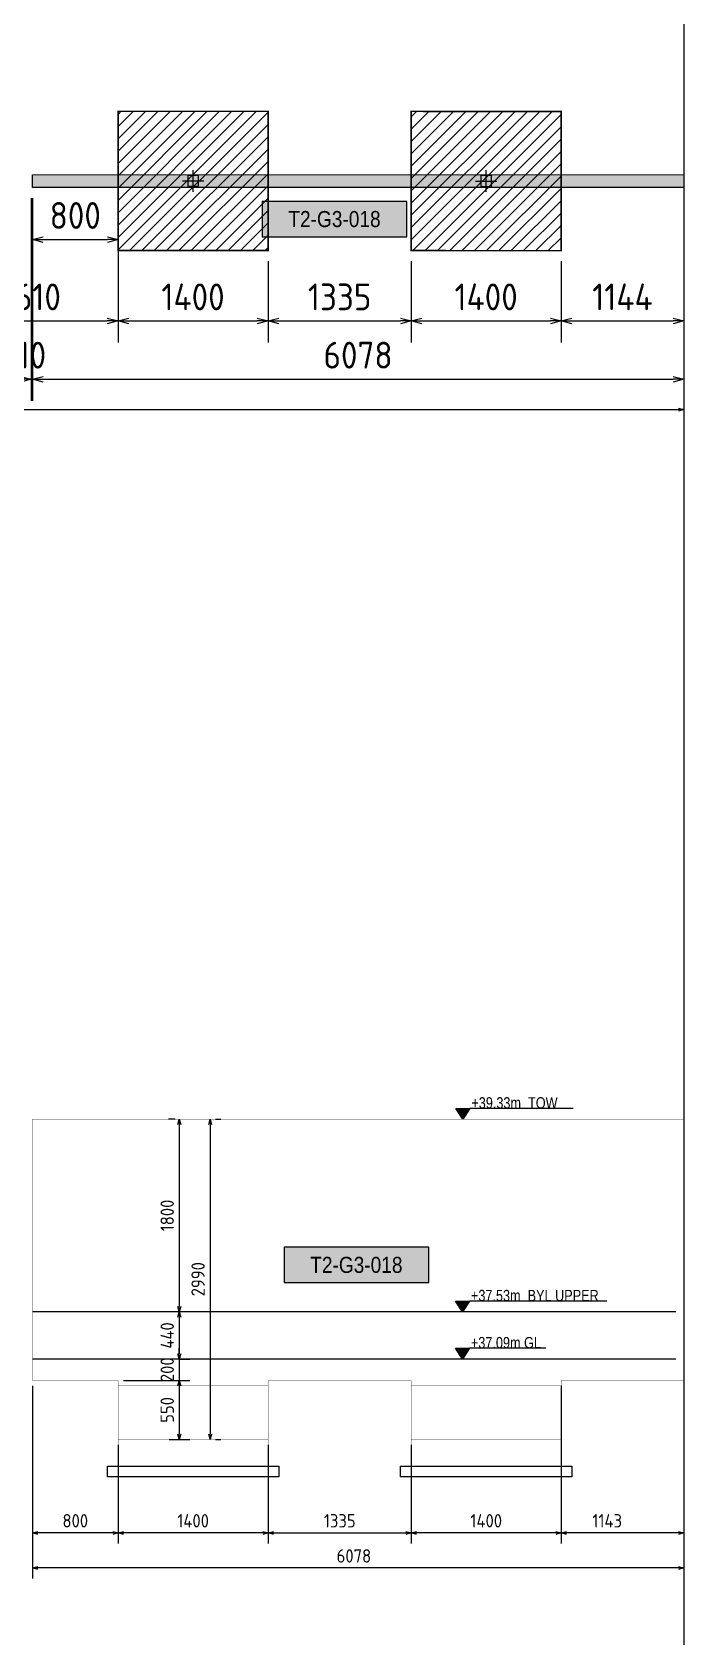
# Model space of a CAD drawing. Header units: centimetres. Extents: x -6122352 to 7132207, y -1694241 to 1947892.
# Drawn here: x 3662183 to 3668265, y 812700 to 827680 of the extents above; entities that cross this region are included whole.
import ezdxf
from ezdxf.enums import TextEntityAlignment as Align

# ---------------------------------------------------------------- set-up
doc = ezdxf.new("R2010")
doc.units = ezdxf.units.CM
doc.header["$MEASUREMENT"] = 0
doc.header["$PDMODE"] = 66
doc.header["$PDSIZE"] = 100
doc.linetypes.add('DASHED2', pattern=[0.375, 0.25, -0.125])
doc.linetypes.add('HIDDEN', pattern=[0.375, 0.25, -0.125])
for name, color, linetype in [('@MI-FOOTINGS', 7, 'Continuous'), ('@MI-TYPE-01', 30, 'Continuous'), ('@MI-TYPE-02', 6, 'Continuous'), ('JML-Dimension', 1, 'Continuous'), ('PANEL-TAGS', 7, 'Continuous'), ('SECTION', 130, 'Continuous')]:
    doc.layers.add(name, color=color, linetype=linetype)
doc.styles.add('PANELTAG_STYLE', font='arial.ttf')
doc.styles.add('Schueco-BEMSTIL', font='isocpeur.ttf', dxfattribs={"width": 0.9})
doc.styles.add('txt-Pisa-std', font='arial.ttf', dxfattribs={"width": 0.8})
doc.dimstyles.new('MI- JWC-TXT-2.5 MM', dxfattribs={"dimscale": 1.5, "dimtxt": 2.5, "dimasz": 1, "dimexe": 2, "dimexo": 1, "dimgap": 1, "dimtad": 1, "dimdec": 0, "dimdsep": 46, "dimtxsty": 'Schueco-BEMSTIL', "dimblk": 'OPEN30', "dimcen": 0, "dimdle": 2, "dimclrd": 140, "dimclre": 8, "dimclrt": 40, "dimadec": 0, "dimazin": 2, "dimtfac": 1, "dimtdec": 0, "dimtix": 1, "dimtmove": 2, "dimatfit": 3, "dimldrblk": 'OPEN', "dimfxl": 2, "dimlwd": -1, "dimlwe": -1, "dimarcsym": 0})

# ---------------------------------------------------------------- blocks, each defined once
blk = doc.blocks.new('T2-FOOTING PLAN')
at = {"layer": '@MI-FOOTINGS', "transparency": 33554679}
h = blk.add_hatch(dxfattribs=at)
h.set_pattern_fill('ANSI31', color=8, scale=650)
h.paths.add_polyline_path([(-700, 650), (700, 650), (700, -650), (-700, -650)])
at = {"layer": '@MI-FOOTINGS', "color": 160, "true_color": 0x3340f0, "const_width": 15}
blk.add_lwpolyline([(-700, 650), (700, 650), (700, -650), (-700, -650)], close=True, dxfattribs=at)
at = {"layer": '@MI-FOOTINGS', "color": 30}
blk.add_point((0, 0), dxfattribs=at)
blk = doc.blocks.new('_Open30')
at = {"color": 0, "linetype": 'ByBlock', "lineweight": -2}
for p, q in [((-1, 0.27), (0, 0)), ((0, 0), (-1, -0.27)), ((0, 0), (-1, 0))]:
    blk.add_line(p, q, dxfattribs=at)
blk = doc.blocks.new('*D2729')
at = {"layer": '@MI-TYPE-02', "color": 8, "transparency": 16777216}
for p, q in [((-6888, -749), (-6888, -1506)), ((-5279, -749), (-5279, -1506))]:
    blk.add_line(p, q, dxfattribs=at)
at = {"layer": '@MI-TYPE-02', "color": 140, "transparency": 16777216}
blk.add_line((-6788, -1306), (-5379, -1306), dxfattribs=at)
at = {"layer": 'Defpoints', "color": 0, "transparency": 16777216}
for p in [(-6888, -649), (-5279, -649), (-5279, -1306)]:
    blk.add_point(p, dxfattribs=at)
at = {"layer": '@MI-TYPE-02', "color": 140, "transparency": 16777216, "xscale": 100, "yscale": 100, "zscale": 100, "rotation": 180}
blk.add_blockref('_Open30', (-6888, -1306), dxfattribs=at)
at = {"layer": '@MI-TYPE-02', "color": 140, "transparency": 16777216, "xscale": 100, "yscale": 100, "zscale": 100}
blk.add_blockref('_Open30', (-5279, -1306), dxfattribs=at)
at = {"layer": '@MI-TYPE-02', "color": 40, "transparency": 16777216, "insert": (-6083, -1081), "char_height": 250, "attachment_point": 5, "style": 'Schueco-BEMSTIL'}
blk.add_mtext('1610', dxfattribs=at)
blk = doc.blocks.new('_Open')
at = {"color": 0, "linetype": 'ByBlock', "lineweight": -2}
for p, q in [((-1, 0.2), (0, 0)), ((-1, -0.2), (0, 0)), ((0, 0), (-1, 0))]:
    blk.add_line(p, q, dxfattribs=at)
blk = doc.blocks.new('*D2733')
at = {"layer": '@MI-TYPE-02', "color": 8, "transparency": 16777216}
for p, q in [((-5279, -749), (-5279, -1506)), ((-3879, -749), (-3879, -1506))]:
    blk.add_line(p, q, dxfattribs=at)
at = {"layer": '@MI-TYPE-02', "color": 140, "transparency": 16777216}
blk.add_line((-5179, -1306), (-3979, -1306), dxfattribs=at)
at = {"layer": 'Defpoints', "color": 0, "transparency": 16777216}
for p in [(-5279, -649), (-3879, -649), (-3879, -1306)]:
    blk.add_point(p, dxfattribs=at)
at = {"layer": '@MI-TYPE-02', "color": 140, "transparency": 16777216, "xscale": 100, "yscale": 100, "zscale": 100, "rotation": 180}
blk.add_blockref('_Open30', (-5279, -1306), dxfattribs=at)
at = {"layer": '@MI-TYPE-02', "color": 140, "transparency": 16777216, "xscale": 100, "yscale": 100, "zscale": 100}
blk.add_blockref('_Open30', (-3879, -1306), dxfattribs=at)
at = {"layer": '@MI-TYPE-02', "color": 40, "transparency": 16777216, "insert": (-4579, -1081), "char_height": 250, "attachment_point": 5, "style": 'Schueco-BEMSTIL'}
blk.add_mtext('1400', dxfattribs=at)
blk = doc.blocks.new('*D2731')
at = {"layer": '@MI-TYPE-02', "color": 8, "transparency": 16777216}
for p, q in [((-3879, -749), (-3879, -1506)), ((-2544, -749), (-2544, -1506))]:
    blk.add_line(p, q, dxfattribs=at)
at = {"layer": '@MI-TYPE-02', "color": 140, "transparency": 16777216}
blk.add_line((-3779, -1306), (-2644, -1306), dxfattribs=at)
at = {"layer": 'Defpoints', "color": 0, "transparency": 16777216}
for p in [(-3879, -649), (-2544, -649), (-2544, -1306)]:
    blk.add_point(p, dxfattribs=at)
at = {"layer": '@MI-TYPE-02', "color": 140, "transparency": 16777216, "xscale": 100, "yscale": 100, "zscale": 100, "rotation": 180}
blk.add_blockref('_Open30', (-3879, -1306), dxfattribs=at)
at = {"layer": '@MI-TYPE-02', "color": 140, "transparency": 16777216, "xscale": 100, "yscale": 100, "zscale": 100}
blk.add_blockref('_Open30', (-2544, -1306), dxfattribs=at)
at = {"layer": '@MI-TYPE-02', "color": 40, "transparency": 16777216, "insert": (-3211, -1081), "char_height": 250, "attachment_point": 5, "style": 'Schueco-BEMSTIL'}
blk.add_mtext('1335', dxfattribs=at)
blk = doc.blocks.new('*D2732')
at = {"layer": '@MI-TYPE-02', "color": 8, "transparency": 16777216}
for p, q in [((-2544, -749), (-2544, -1506)), ((-1144, -749), (-1144, -1506))]:
    blk.add_line(p, q, dxfattribs=at)
at = {"layer": '@MI-TYPE-02', "color": 140, "transparency": 16777216}
blk.add_line((-2444, -1306), (-1244, -1306), dxfattribs=at)
at = {"layer": 'Defpoints', "color": 0, "transparency": 16777216}
for p in [(-2544, -649), (-1144, -649), (-1144, -1306)]:
    blk.add_point(p, dxfattribs=at)
at = {"layer": '@MI-TYPE-02', "color": 140, "transparency": 16777216, "xscale": 100, "yscale": 100, "zscale": 100, "rotation": 180}
blk.add_blockref('_Open30', (-2544, -1306), dxfattribs=at)
at = {"layer": '@MI-TYPE-02', "color": 140, "transparency": 16777216, "xscale": 100, "yscale": 100, "zscale": 100}
blk.add_blockref('_Open30', (-1144, -1306), dxfattribs=at)
at = {"layer": '@MI-TYPE-02', "color": 40, "transparency": 16777216, "insert": (-1844, -1081), "char_height": 250, "attachment_point": 5, "style": 'Schueco-BEMSTIL'}
blk.add_mtext('1400', dxfattribs=at)
blk = doc.blocks.new('*D2704')
at = {"layer": '@MI-TYPE-02', "color": 8, "transparency": 16777216}
for p, q in [((0, -160), (0, -1506)), ((-1144, -749), (-1144, -1506))]:
    blk.add_line(p, q, dxfattribs=at)
at = {"layer": '@MI-TYPE-02', "color": 140, "transparency": 16777216}
blk.add_line((-1044, -1306), (-100, -1306), dxfattribs=at)
at = {"layer": 'Defpoints', "color": 0, "transparency": 16777216}
for p in [(0, -60), (-1144, -649), (0, -1306)]:
    blk.add_point(p, dxfattribs=at)
at = {"layer": '@MI-TYPE-02', "color": 140, "transparency": 16777216, "xscale": 100, "yscale": 100, "zscale": 100, "rotation": 180}
blk.add_blockref('_Open30', (-1144, -1306), dxfattribs=at)
at = {"layer": '@MI-TYPE-02', "color": 140, "transparency": 16777216, "xscale": 100, "yscale": 100, "zscale": 100}
blk.add_blockref('_Open30', (0, -1306), dxfattribs=at)
at = {"layer": '@MI-TYPE-02', "color": 40, "transparency": 16777216, "insert": (-572, -1081), "char_height": 250, "attachment_point": 5, "style": 'Schueco-BEMSTIL'}
blk.add_mtext('1144', dxfattribs=at)
blk = doc.blocks.new('*D2647')
at = {"layer": '@MI-TYPE-02', "color": 8, "transparency": 16777216}
for p, q in [((-6088, -160), (-6088, -2050)), ((-6078, -161), (-6078, -2050))]:
    blk.add_line(p, q, dxfattribs=at)
at = {"layer": '@MI-TYPE-02', "color": 140, "transparency": 16777216}
for p, q in [((-6188, -1850), (-6288, -1850)), ((-6088, -1850), (-6078, -1850)), ((-5978, -1850), (-5878, -1850))]:
    blk.add_line(p, q, dxfattribs=at)
at = {"layer": 'Defpoints', "color": 0, "transparency": 16777216}
for p in [(-6088, -60), (-6078, -61), (-6078, -1850)]:
    blk.add_point(p, dxfattribs=at)
at = {"layer": '@MI-TYPE-02', "color": 140, "transparency": 16777216, "xscale": 100, "yscale": 100, "zscale": 100}
blk.add_blockref('_Open30', (-6088, -1850), dxfattribs=at)
at = {"layer": '@MI-TYPE-02', "color": 140, "transparency": 16777216, "xscale": 100, "yscale": 100, "zscale": 100, "rotation": 180}
blk.add_blockref('_Open30', (-6078, -1850), dxfattribs=at)
at = {"layer": '@MI-TYPE-02', "color": 40, "transparency": 16777216, "insert": (-6083, -1625), "char_height": 250, "attachment_point": 5, "style": 'Schueco-BEMSTIL'}
blk.add_mtext('10', dxfattribs=at)
blk = doc.blocks.new('*D2705')
at = {"layer": '@MI-TYPE-02', "color": 8, "transparency": 16777216}
for p, q in [((-6078, -161), (-6078, -2050)), ((0, -160), (0, -2050))]:
    blk.add_line(p, q, dxfattribs=at)
at = {"layer": '@MI-TYPE-02', "color": 140, "transparency": 16777216}
blk.add_line((-5978, -1850), (-100, -1850), dxfattribs=at)
at = {"layer": 'Defpoints', "color": 0, "transparency": 16777216}
for p in [(-6078, -61), (0, -60), (0, -1850)]:
    blk.add_point(p, dxfattribs=at)
at = {"layer": '@MI-TYPE-02', "color": 140, "transparency": 16777216, "xscale": 100, "yscale": 100, "zscale": 100, "rotation": 180}
blk.add_blockref('_Open30', (-6078, -1850), dxfattribs=at)
at = {"layer": '@MI-TYPE-02', "color": 140, "transparency": 16777216, "xscale": 100, "yscale": 100, "zscale": 100}
blk.add_blockref('_Open30', (0, -1850), dxfattribs=at)
at = {"layer": '@MI-TYPE-02', "color": 40, "transparency": 16777216, "insert": (-3039, -1625), "char_height": 250, "attachment_point": 5, "style": 'Schueco-BEMSTIL'}
blk.add_mtext('6078', dxfattribs=at)
blk = doc.blocks.new('*D2655')
at = {"color": 8, "transparency": 16777216}
for p, q in [((-6078, -161), (-6078, -746)), ((-5277, -161), (-5277, -746))]:
    blk.add_line(p, q, dxfattribs=at)
at = {"color": 140, "transparency": 16777216}
blk.add_line((-5978, -546), (-5377, -546), dxfattribs=at)
at = {"layer": 'Defpoints', "color": 0, "transparency": 16777216}
for p in [(-6078, -61), (-5277, -61), (-5277, -546)]:
    blk.add_point(p, dxfattribs=at)
at = {"color": 140, "transparency": 16777216, "xscale": 100, "yscale": 100, "zscale": 100, "rotation": 180}
blk.add_blockref('_Open30', (-6078, -546), dxfattribs=at)
at = {"color": 140, "transparency": 16777216, "xscale": 100, "yscale": 100, "zscale": 100}
blk.add_blockref('_Open30', (-5277, -546), dxfattribs=at)
at = {"color": 40, "transparency": 16777216, "insert": (-5678, -321), "char_height": 250, "attachment_point": 5, "style": 'Schueco-BEMSTIL'}
blk.add_mtext('800', dxfattribs=at)
blk = doc.blocks.new('PANELTAG')
at = {"layer": 'PANEL-TAGS', "color": 1}
blk.add_lwpolyline([(-13.5, -3.3), (13.5, -3.3), (13.5, 3.3), (-13.5, 3.3)], close=True, dxfattribs=at)
at = {"layer": 'PANEL-TAGS', "color": 40, "true_color": 0xffd700}
blk.add_solid([(-13.5, -3.3), (13.5, -3.3), (-13.5, 3.3), (13.5, 3.3)], dxfattribs=at)
at = {"layer": 'PANEL-TAGS', "color": 5, "style": 'PANELTAG_STYLE', "width": 0.85}
blk.add_attdef('TAGNO', text='', height=3, dxfattribs=at).set_placement((0, 0), align=Align.MIDDLE)
blk = doc.blocks.new('*D2832')
at = {"layer": '@MI-TYPE-01', "color": 8, "transparency": 16777216}
for p, q in [((3667121, 815044), (3667121, 813571)), ((3668264, 815044), (3668264, 813571))]:
    blk.add_line(p, q, dxfattribs=at)
at = {"layer": '@MI-TYPE-01', "color": 140, "transparency": 16777216}
blk.add_line((3668214, 813671), (3667171, 813671), dxfattribs=at)
at = {"layer": 'Defpoints', "color": 0, "transparency": 16777216}
for p in [(3667121, 815094), (3668264, 815094), (3667121, 813671)]:
    blk.add_point(p, dxfattribs=at)
at = {"layer": '@MI-TYPE-01', "color": 140, "transparency": 16777216, "xscale": 50, "yscale": 50, "zscale": 50, "rotation": 180}
blk.add_blockref('_Open30', (3667121, 813671), dxfattribs=at)
at = {"layer": '@MI-TYPE-01', "color": 140, "transparency": 16777216, "xscale": 50, "yscale": 50, "zscale": 50}
blk.add_blockref('_Open30', (3668264, 813671), dxfattribs=at)
at = {"layer": '@MI-TYPE-01', "color": 40, "transparency": 16777216, "insert": (3667550, 813784), "char_height": 125, "attachment_point": 5, "style": 'Schueco-BEMSTIL'}
blk.add_mtext('1143', dxfattribs=at)
blk = doc.blocks.new('*D2833')
at = {"layer": '@MI-TYPE-01', "color": 8, "transparency": 16777216}
for p, q in [((3667121, 815044), (3667121, 813571)), ((3665721, 814494), (3665721, 813571))]:
    blk.add_line(p, q, dxfattribs=at)
at = {"layer": '@MI-TYPE-01', "color": 140, "transparency": 16777216}
blk.add_line((3667071, 813671), (3665771, 813671), dxfattribs=at)
at = {"layer": 'Defpoints', "color": 0, "transparency": 16777216}
for p in [(3667121, 815094), (3665721, 814544), (3665721, 813671)]:
    blk.add_point(p, dxfattribs=at)
at = {"layer": '@MI-TYPE-01', "color": 140, "transparency": 16777216, "xscale": 50, "yscale": 50, "zscale": 50, "rotation": 180}
blk.add_blockref('_Open30', (3665721, 813671), dxfattribs=at)
at = {"layer": '@MI-TYPE-01', "color": 140, "transparency": 16777216, "xscale": 50, "yscale": 50, "zscale": 50}
blk.add_blockref('_Open30', (3667121, 813671), dxfattribs=at)
at = {"layer": '@MI-TYPE-01', "color": 40, "transparency": 16777216, "insert": (3666421, 813784), "char_height": 125, "attachment_point": 5, "style": 'Schueco-BEMSTIL'}
blk.add_mtext('1400', dxfattribs=at)
blk = doc.blocks.new('*D2834')
at = {"layer": '@MI-TYPE-01', "color": 8, "transparency": 16777216}
for p, q in [((3662986, 814494), (3662986, 813571)), ((3664386, 814494), (3664386, 813571))]:
    blk.add_line(p, q, dxfattribs=at)
at = {"layer": '@MI-TYPE-01', "color": 140, "transparency": 16777216}
blk.add_line((3664336, 813671), (3663036, 813671), dxfattribs=at)
at = {"layer": 'Defpoints', "color": 0, "transparency": 16777216}
for p in [(3662986, 814544), (3664386, 814544), (3662986, 813671)]:
    blk.add_point(p, dxfattribs=at)
at = {"layer": '@MI-TYPE-01', "color": 140, "transparency": 16777216, "xscale": 50, "yscale": 50, "zscale": 50, "rotation": 180}
blk.add_blockref('_Open30', (3662986, 813671), dxfattribs=at)
at = {"layer": '@MI-TYPE-01', "color": 140, "transparency": 16777216, "xscale": 50, "yscale": 50, "zscale": 50}
blk.add_blockref('_Open30', (3664386, 813671), dxfattribs=at)
at = {"layer": '@MI-TYPE-01', "color": 40, "transparency": 16777216, "insert": (3663686, 813784), "char_height": 125, "attachment_point": 5, "style": 'Schueco-BEMSTIL'}
blk.add_mtext('1400', dxfattribs=at)
blk = doc.blocks.new('*D2835')
at = {"layer": '@MI-TYPE-01', "color": 8, "transparency": 16777216}
for p, q in [((3662186, 815044), (3662186, 813571)), ((3662986, 814494), (3662986, 813571))]:
    blk.add_line(p, q, dxfattribs=at)
at = {"layer": '@MI-TYPE-01', "color": 140, "transparency": 16777216}
blk.add_line((3662936, 813671), (3662236, 813671), dxfattribs=at)
at = {"layer": 'Defpoints', "color": 0, "transparency": 16777216}
for p in [(3662186, 815094), (3662986, 814544), (3662186, 813671)]:
    blk.add_point(p, dxfattribs=at)
at = {"layer": '@MI-TYPE-01', "color": 140, "transparency": 16777216, "xscale": 50, "yscale": 50, "zscale": 50, "rotation": 180}
blk.add_blockref('_Open30', (3662186, 813671), dxfattribs=at)
at = {"layer": '@MI-TYPE-01', "color": 140, "transparency": 16777216, "xscale": 50, "yscale": 50, "zscale": 50}
blk.add_blockref('_Open30', (3662986, 813671), dxfattribs=at)
at = {"layer": '@MI-TYPE-01', "color": 40, "transparency": 16777216, "insert": (3662586, 813784), "char_height": 125, "attachment_point": 5, "style": 'Schueco-BEMSTIL'}
blk.add_mtext('800', dxfattribs=at)
blk = doc.blocks.new('*D2836')
at = {"layer": '@MI-TYPE-01', "color": 8, "transparency": 16777216}
for p, q in [((3668264, 815113), (3668264, 813244)), ((3662186, 815044), (3662186, 813244))]:
    blk.add_line(p, q, dxfattribs=at)
at = {"layer": '@MI-TYPE-01', "color": 140, "transparency": 16777216}
blk.add_line((3668214, 813344), (3662236, 813344), dxfattribs=at)
at = {"layer": 'Defpoints', "color": 0, "transparency": 16777216}
for p in [(3662186, 815094), (3668264, 815163), (3662186, 813344)]:
    blk.add_point(p, dxfattribs=at)
at = {"layer": '@MI-TYPE-01', "color": 140, "transparency": 16777216, "xscale": 50, "yscale": 50, "zscale": 50, "rotation": 180}
blk.add_blockref('_Open30', (3662186, 813344), dxfattribs=at)
at = {"layer": '@MI-TYPE-01', "color": 140, "transparency": 16777216, "xscale": 50, "yscale": 50, "zscale": 50}
blk.add_blockref('_Open30', (3668264, 813344), dxfattribs=at)
at = {"layer": '@MI-TYPE-01', "color": 40, "transparency": 16777216, "insert": (3665186, 813456), "char_height": 125, "attachment_point": 5, "style": 'Schueco-BEMSTIL'}
blk.add_mtext('6078', dxfattribs=at)
blk = doc.blocks.new('T2-ELE FT')
at = {"color": 12, "linetype": 'HIDDEN', "ltscale": 5, "const_width": 2}
blk.add_lwpolyline([(30306558, 1676366), (30306558, 1676866), (30307958, 1676866), (30307958, 1676366)], dxfattribs=at)
at = {"color": 12, "ltscale": 20, "const_width": 2}
blk.add_lwpolyline([(30306558, 1676366), (30307958, 1676366), (30307958, 1676116), (30306558, 1676116)], close=True, dxfattribs=at)
at = {"color": 8, "ltscale": 20}
blk.add_lwpolyline([(30306458, 1676116), (30308058, 1676116), (30308058, 1676016), (30306458, 1676016)], close=True, dxfattribs=at)
blk = doc.blocks.new('*D2837')
at = {"layer": '@MI-TYPE-01', "color": 8, "transparency": 16777216}
for p, q in [((3663518, 817534), (3663456, 817534)), ((3663561, 815734), (3663456, 815734))]:
    blk.add_line(p, q, dxfattribs=at)
at = {"layer": '@MI-TYPE-01', "color": 140, "transparency": 16777216}
blk.add_line((3663556, 817484), (3663556, 815784), dxfattribs=at)
at = {"layer": 'Defpoints', "color": 0, "transparency": 16777216}
for p in [(3663568, 817534), (3663556, 815734), (3663611, 815734)]:
    blk.add_point(p, dxfattribs=at)
at = {"layer": '@MI-TYPE-01', "color": 140, "transparency": 16777216, "xscale": 50, "yscale": 50, "zscale": 50}
for p, rotation in [((3663556, 817534), 90), ((3663556, 815734), 270)]:
    blk.add_blockref('_Open30', p, dxfattribs=dict(at, rotation=rotation))
at = {"layer": '@MI-TYPE-01', "color": 40, "transparency": 16777216, "insert": (3663444, 816634), "char_height": 125, "attachment_point": 5, "rotation": 90, "style": 'Schueco-BEMSTIL'}
blk.add_mtext('1800', dxfattribs=at)
blk = doc.blocks.new('*D2838')
at = {"layer": '@MI-TYPE-01', "color": 140, "transparency": 16777216}
blk.add_line((3663845, 817484), (3663845, 814594), dxfattribs=at)
at = {"layer": '@MI-TYPE-01', "color": 8, "transparency": 16777216}
for p, q in [((3663894, 817534), (3663945, 817534)), ((3663894, 814544), (3663945, 814544))]:
    blk.add_line(p, q, dxfattribs=at)
at = {"layer": 'Defpoints', "color": 0, "transparency": 16777216}
for p in [(3663844, 817534), (3663844, 814544), (3663845, 814544)]:
    blk.add_point(p, dxfattribs=at)
at = {"layer": '@MI-TYPE-01', "color": 140, "transparency": 16777216, "xscale": 50, "yscale": 50, "zscale": 50}
for p, rotation in [((3663845, 817534), 90), ((3663845, 814544), 270)]:
    blk.add_blockref('_Open30', p, dxfattribs=dict(at, rotation=rotation))
at = {"layer": '@MI-TYPE-01', "color": 40, "transparency": 16777216, "insert": (3663732, 816039), "char_height": 125, "attachment_point": 5, "rotation": 90, "style": 'Schueco-BEMSTIL'}
blk.add_mtext('2990', dxfattribs=at)
blk = doc.blocks.new('*U2058')
at = {"layer": 'JML-Dimension'}
h = blk.add_hatch(color=10, dxfattribs=at)
h.dxf.hatch_style = 1
h.paths.add_polyline_path([(0, 0), (-1.54, 2.37), (1.54, 2.37)])
blk.add_line((24.31, 2.37), (1.54, 2.37), dxfattribs=at)
blk.add_lwpolyline([(0, 0), (-1.54, 2.37), (1.54, 2.37), (0, 0)], dxfattribs=at)
at = {"color": 5, "style": 'txt-Pisa-std', "width": 0.8}
blk.add_attdef('+0.0', text='', height=2.5, dxfattribs=at).set_placement((1.87, 2.37), align=Align.BOTTOM_LEFT)
blk = doc.blocks.new('*U2056')
at = {"layer": 'JML-Dimension'}
h = blk.add_hatch(color=10, dxfattribs=at)
h.dxf.hatch_style = 1
h.paths.add_polyline_path([(0, 0), (-1.54, 2.37), (1.54, 2.37)])
blk.add_line((31.81, 2.37), (1.54, 2.37), dxfattribs=at)
blk.add_lwpolyline([(0, 0), (-1.54, 2.37), (1.54, 2.37), (0, 0)], dxfattribs=at)
at = {"color": 5, "style": 'txt-Pisa-std', "width": 0.8}
blk.add_attdef('+0.0', text='', height=2.5, dxfattribs=at).set_placement((1.87, 2.37), align=Align.BOTTOM_LEFT)
blk = doc.blocks.new('*U2214')
at = {"layer": 'JML-Dimension'}
h = blk.add_hatch(color=10, dxfattribs=at)
h.dxf.hatch_style = 1
h.paths.add_polyline_path([(0, 0), (-1.54, 2.37), (1.54, 2.37)])
blk.add_line((18.43, 2.37), (1.54, 2.37), dxfattribs=at)
blk.add_lwpolyline([(0, 0), (-1.54, 2.37), (1.54, 2.37), (0, 0)], dxfattribs=at)
at = {"color": 5, "style": 'txt-Pisa-std', "width": 0.8}
blk.add_attdef('+0.0', text='', height=2.5, dxfattribs=at).set_placement((1.87, 2.37), align=Align.BOTTOM_LEFT)
blk = doc.blocks.new('*D2839')
at = {"layer": '@MI-TYPE-01', "color": 8, "transparency": 16777216}
for p, q in [((3663518, 815734), (3663456, 815734)), ((3663565, 815294), (3663656, 815294))]:
    blk.add_line(p, q, dxfattribs=at)
at = {"layer": '@MI-TYPE-01', "color": 140, "transparency": 16777216}
blk.add_line((3663556, 815684), (3663556, 815344), dxfattribs=at)
at = {"layer": 'Defpoints', "color": 0, "transparency": 16777216}
for p in [(3663568, 815734), (3663515, 815294), (3663556, 815294)]:
    blk.add_point(p, dxfattribs=at)
at = {"layer": '@MI-TYPE-01', "color": 140, "transparency": 16777216, "xscale": 50, "yscale": 50, "zscale": 50}
for p, rotation in [((3663556, 815734), 90), ((3663556, 815294), 270)]:
    blk.add_blockref('_Open30', p, dxfattribs=dict(at, rotation=rotation))
at = {"layer": '@MI-TYPE-01', "color": 40, "transparency": 16777216, "insert": (3663444, 815514), "char_height": 125, "attachment_point": 5, "rotation": 90, "style": 'Schueco-BEMSTIL'}
blk.add_mtext('440', dxfattribs=at)
blk = doc.blocks.new('*D2840')
at = {"layer": '@MI-TYPE-01', "color": 8, "transparency": 16777216}
for p, q in [((3663036, 815094), (3663656, 815094)), ((3663461, 814544), (3663656, 814544))]:
    blk.add_line(p, q, dxfattribs=at)
at = {"layer": '@MI-TYPE-01', "color": 140, "transparency": 16777216}
blk.add_line((3663556, 815044), (3663556, 814594), dxfattribs=at)
at = {"layer": 'Defpoints', "color": 0, "transparency": 16777216}
for p in [(3662986, 815094), (3663411, 814544), (3663556, 814544)]:
    blk.add_point(p, dxfattribs=at)
at = {"layer": '@MI-TYPE-01', "color": 140, "transparency": 16777216, "xscale": 50, "yscale": 50, "zscale": 50}
for p, rotation in [((3663556, 815094), 90), ((3663556, 814544), 270)]:
    blk.add_blockref('_Open30', p, dxfattribs=dict(at, rotation=rotation))
at = {"layer": '@MI-TYPE-01', "color": 40, "transparency": 16777216, "insert": (3663444, 814819), "char_height": 125, "attachment_point": 5, "rotation": 90, "style": 'Schueco-BEMSTIL'}
blk.add_mtext('550', dxfattribs=at)
blk = doc.blocks.new('*D2841')
at = {"layer": '@MI-TYPE-01', "color": 8, "transparency": 16777216}
for p, q in [((3664386, 814494), (3664386, 813571)), ((3665721, 814244), (3665721, 813571))]:
    blk.add_line(p, q, dxfattribs=at)
at = {"layer": '@MI-TYPE-01', "color": 140, "transparency": 16777216}
blk.add_line((3664436, 813671), (3665671, 813671), dxfattribs=at)
at = {"layer": 'Defpoints', "color": 0, "transparency": 16777216}
for p in [(3664386, 814544), (3665721, 814294), (3665721, 813671)]:
    blk.add_point(p, dxfattribs=at)
at = {"layer": '@MI-TYPE-01', "color": 140, "transparency": 16777216, "xscale": 50, "yscale": 50, "zscale": 50, "rotation": 180}
blk.add_blockref('_Open30', (3664386, 813671), dxfattribs=at)
at = {"layer": '@MI-TYPE-01', "color": 140, "transparency": 16777216, "xscale": 50, "yscale": 50, "zscale": 50}
blk.add_blockref('_Open30', (3665721, 813671), dxfattribs=at)
at = {"layer": '@MI-TYPE-01', "color": 40, "transparency": 16777216, "insert": (3665054, 813784), "char_height": 125, "attachment_point": 5, "style": 'Schueco-BEMSTIL'}
blk.add_mtext('1335', dxfattribs=at)
blk = doc.blocks.new('*D2842')
at = {"layer": '@MI-TYPE-01', "color": 8, "transparency": 16777216}
for p, q in [((3626126, 826244), (3626126, 824056)), ((3668264, 826244), (3668264, 824056))]:
    blk.add_line(p, q, dxfattribs=at)
at = {"layer": '@MI-TYPE-01', "color": 140, "transparency": 16777216}
blk.add_line((3626176, 824156), (3668214, 824156), dxfattribs=at)
at = {"layer": 'Defpoints', "color": 0, "transparency": 16777216}
for p in [(3626126, 826294), (3668264, 826294), (3668264, 824156)]:
    blk.add_point(p, dxfattribs=at)
at = {"layer": '@MI-TYPE-01', "color": 140, "transparency": 16777216, "xscale": 50, "yscale": 50, "zscale": 50, "rotation": 180}
blk.add_blockref('_Open30', (3626126, 824156), dxfattribs=at)
at = {"layer": '@MI-TYPE-01', "color": 140, "transparency": 16777216, "xscale": 50, "yscale": 50, "zscale": 50}
blk.add_blockref('_Open30', (3668264, 824156), dxfattribs=at)
at = {"layer": '@MI-TYPE-01', "color": 40, "transparency": 16777216, "insert": (3647195, 824269), "char_height": 125, "attachment_point": 5, "style": 'Schueco-BEMSTIL'}
blk.add_mtext('42138', dxfattribs=at)
blk = doc.blocks.new('*D2899')
at = {"layer": '@MI-TYPE-01', "color": 140, "transparency": 16777216}
for p, q in [((3663556, 815344), (3663556, 815394)), ((3663556, 815294), (3663556, 815094)), ((3663556, 815044), (3663556, 814994))]:
    blk.add_line(p, q, dxfattribs=at)
at = {"layer": '@MI-TYPE-01', "color": 8, "transparency": 16777216}
for p, q in [((3663565, 815294), (3663656, 815294)), ((3663036, 815094), (3663656, 815094))]:
    blk.add_line(p, q, dxfattribs=at)
at = {"layer": 'Defpoints', "color": 0, "transparency": 16777216}
for p in [(3663515, 815294), (3662986, 815094), (3663556, 815094)]:
    blk.add_point(p, dxfattribs=at)
at = {"layer": '@MI-TYPE-01', "color": 140, "transparency": 16777216, "xscale": 50, "yscale": 50, "zscale": 50}
for p, rotation in [((3663556, 815294), 270), ((3663556, 815094), 90)]:
    blk.add_blockref('_Open30', p, dxfattribs=dict(at, rotation=rotation))
at = {"layer": '@MI-TYPE-01', "color": 40, "transparency": 16777216, "insert": (3663444, 815194), "char_height": 125, "attachment_point": 5, "rotation": 90, "style": 'Schueco-BEMSTIL'}
blk.add_mtext('200', dxfattribs=at)
blk = doc.blocks.new('*U2658')
at = {"layer": '@MI-TYPE-02'}
h = blk.add_hatch(color=256, dxfattribs=at)
h.dxf.hatch_style = 1
h.paths.add_polyline_path([(-6078.2, 59.4), (-0.2, 60), (0.2, -60), (-6077.7, -60.6)])
blk.add_lwpolyline([(-6078.2, 59.4), (-0.2, 60), (0.2, -60), (-6077.7, -60.6)], close=True, dxfattribs=at)
at = {"layer": '@MI-FOOTINGS', "rotation": 359.9898439714545}
for p in [(-4578.5, 1.2), (-1843.5, 0.7)]:
    blk.add_blockref('T2-FOOTING PLAN', p, dxfattribs=at)
dim = blk.add_linear_dim(base=(-5277.5, -545.6), p1=(-6077.7, -60.6), p2=(-5277.5, -60.7), dimstyle='MI- JWC-TXT-2.5 MM')
dim.commit()
dim.dimension.update_dxf_attribs({"geometry": '*D2655', "text_midpoint": (-5677.6, -320.6)})
at = {"layer": '@MI-TYPE-02', "color": 0}
for base, p1, p2, picture, middle in [((-6077.7, -1849.8), (-6087.8, -59.8), (-6077.7, -60.6), '*D2647', (-6082.8, -1624.8)), ((0.2, -1849.8), (-6077.7, -60.6), (0.2, -60), '*D2705', (-3038.8, -1624.8)), ((0.2, -1306), (-1143.6, -649.4), (0.2, -60), '*D2704', (-571.7, -1081)), ((-5278.5966, -1305.9572), (-6888.1257, -648.9858), (-5278.5966, -648.6621), '*D2729', (-6083.3611, -1080.9572)), ((-3878.6, -1306), (-5278.6, -648.7), (-3878.6, -648.9), '*D2733', (-4578.6, -1081)), ((-2543.6, -1306), (-3878.6, -648.9), (-2543.6, -649.2), '*D2731', (-3211.1, -1081)), ((-1143.6, -1306), (-2543.6, -649.2), (-1143.6, -649.4), '*D2732', (-1843.6, -1081))]:
    dim = blk.add_linear_dim(base=base, p1=p1, p2=p2, dimstyle='MI- JWC-TXT-2.5 MM', dxfattribs=at)
    dim.commit()
    dim.dimension.update_dxf_attribs({"geometry": picture, "text_midpoint": middle})
blk = doc.blocks.new('A$C0fb98823')
at = {"layer": '@MI-TYPE-02', "color": 0}
blk.add_blockref('*U2658', (108347.4, -20.1), dxfattribs=at)
at = {"layer": 'PANEL-TAGS'}
ref = blk.add_blockref('PANELTAG', (105088.3, -374.5), dxfattribs=dict(at, xscale=50, yscale=50, zscale=50))
ref.add_attrib('TAGNO', 'T2-G3-018', dxfattribs={"color": 5, "height": 150, "style": 'PANELTAG_STYLE', "width": 0.85}).set_placement((105088.3, -374.5), align=Align.MIDDLE_CENTER)

msp = doc.modelspace()

# ---------------------------------------------------------------- linework, layer by layer
at = {"layer": '@MI-TYPE-01', "const_width": 2.5}
msp.add_lwpolyline([(3668264.00534, 817533.57191), (3662186.00534, 817533.57191), (3662186.00534, 815093.57195), (3662986.00534, 815093.57195), (3662986.00534, 814543.57195), (3664386.00534, 814543.57195), (3664386.00534, 815093.57195), (3665721.00534, 815093.57195), (3665721.00534, 814543.57195), (3667121.00534, 814543.57195), (3667121.00534, 815093.57195), (3668264.00534, 815093.57195)], close=True, dxfattribs=at)
at = {"layer": '@MI-TYPE-02', "color": 160, "linetype": 'DASHED2', "ltscale": 5}
for points in [[(3668191.00534, 815733.57195), (3662186.00534, 815733.57195)], [(3668191.00534, 815293.57195), (3662186.00534, 815293.57195)]]:
    msp.add_lwpolyline(points, dxfattribs=at)
at = {"layer": 'Defpoints', "color": 8}
msp.add_line((3668264.00534, 842660.059), (3668264.00534, 788302.35164), dxfattribs=at)

# ---------------------------------------------------------------- block references
at = {"color": 2}
for p in [(-26643572.15622, -861822.30181), (-26640837.15622, -861822.30181)]:
    msp.add_blockref('T2-ELE FT', p, dxfattribs=at)
at = {"layer": '@MI-TYPE-01'}
msp.add_blockref('A$C0fb98823', (3559916.37816, 826309.49803), dxfattribs=at)
at = {"layer": 'PANEL-TAGS'}
ref = msp.add_blockref('PANELTAG', (3665208.87188, 816172.93326), dxfattribs=dict(at, xscale=50, yscale=50, zscale=50))
ref.add_attrib('TAGNO', 'T2-G3-018', dxfattribs={"color": 5, "height": 150, "style": 'PANELTAG_STYLE', "width": 0.85}).set_placement((3665208.87188, 816172.93326), align=Align.MIDDLE_CENTER)
at = {"layer": 'SECTION', "color": 6}
ref = msp.add_blockref('*U2058', (3666203.0345, 817532.08585), dxfattribs=dict(at, xscale=42.30147098076819, yscale=42.30147098076819, zscale=42.30147098076819))
ref.add_attrib('+0.0', '+39.33m  TOW', (3666282.16314, 817632.34292), dxfattribs={"layer": 'JML-Dimension', "color": 5, "height": 105.7536775, "style": 'txt-Pisa-std', "width": 0.8})
ref = msp.add_blockref('*U2056', (3666199.20723, 815733.57195), dxfattribs=dict(at, xscale=42.30147098076819, yscale=42.30147098076819, zscale=42.30147098076819))
ref.add_attrib('+0.0', '+37.53m  BYL UPPER', (3666278.33588, 815833.82902), dxfattribs={"layer": 'JML-Dimension', "color": 5, "height": 105.7536775, "style": 'txt-Pisa-std', "width": 0.8})
ref = msp.add_blockref('*U2214', (3666198.66722, 815293.57195), dxfattribs=dict(at, xscale=42.30147098076819, yscale=42.30147098076819, zscale=42.30147098076819))
ref.add_attrib('+0.0', '+37.09m GL', (3666277.79587, 815393.90115), dxfattribs={"layer": 'JML-Dimension', "color": 5, "height": 105.753677, "style": 'txt-Pisa-std', "width": 0.8})

# ---------------------------------------------------------------- dimensions: what is measured, and where the dimension line sits
at = {"layer": '@MI-TYPE-01'}
dim = msp.add_linear_dim(base=(3668264.00534, 824156.21533), p1=(3626125.69902, 826294.19232), p2=(3668264.00534, 826294.19232), dimstyle='MI- JWC-TXT-2.5 MM', dxfattribs=at)
dim.commit()
dim.dimension.update_dxf_attribs({"geometry": '*D2842', "text_midpoint": (3647194.85218, 824268.71533)})
for base, p1, p2, angle, picture, middle in [((3663556.26603, 815733.57195), (3663568.10486, 817533.57191), (3663610.91136, 815733.57195), 90, '*D2837', (3663443.76603, 816633.57193)), ((3663844.54826, 814543.57195), (3663843.79983, 817533.57191), (3663843.79983, 814543.57195), 90, '*D2838', (3663732.04826, 816038.57193)), ((3663556.26603, 815293.57195), (3663568.10486, 815733.57195), (3663514.5323, 815293.57195), 90, '*D2839', (3663443.76603, 815513.57195)), ((3663556.26603, 815093.57195), (3663514.5323, 815293.57195), (3662986.00534, 815093.57195), 90, '*D2899', (3663443.76603, 815193.57195)), ((3663556.26603, 814543.57195), (3662986.00534, 815093.57195), (3663410.58218, 814543.57195), 90, '*D2840', (3663443.76603, 814818.57195)), ((3665721.00534, 813671.21948), (3664386.00534, 814543.57195), (3665721.00534, 814293.57195), 180, '*D2841', (3665053.50534, 813783.71948))]:
    dim = msp.add_linear_dim(base=base, p1=p1, p2=p2, angle=angle, dimstyle='MI- JWC-TXT-2.5 MM', dxfattribs=at)
    dim.commit()
    dim.dimension.update_dxf_attribs({"geometry": picture, "text_midpoint": middle})
for base, p1, p2, picture, middle in [((3662186.00534, 813343.74685), (3668264.00534, 815163.26706), (3662186.00534, 815093.57195), '*D2836', (3665186.00534, 813343.74685)), ((3662186.00534, 813671.21948), (3662986.00534, 814543.57195), (3662186.00534, 815093.57195), '*D2835', (3662586.00534, 813671.21948)), ((3665721.00534, 813671.21948), (3667121.00534, 815093.57195), (3665721.00534, 814543.57195), '*D2833', (3666421.00534, 813671.21948)), ((3667121.00534, 813671.21948), (3668264.00534, 815093.57195), (3667121.00534, 815093.57195), '*D2832', (3667550.30112, 813671.21948)), ((3662986.00534, 813671.21948), (3664386.00534, 814543.57195), (3662986.00534, 814543.57195), '*D2834', (3663686.00534, 813671.21948))]:
    dim = msp.add_linear_dim(base=base, p1=p1, p2=p2, angle=180, dimstyle='MI- JWC-TXT-2.5 MM', dxfattribs=at)
    dim.commit()
    dim.dimension.update_dxf_attribs({"geometry": picture, "text_midpoint": middle, "dimtype": 160})

doc.saveas('drawing.dxf')
